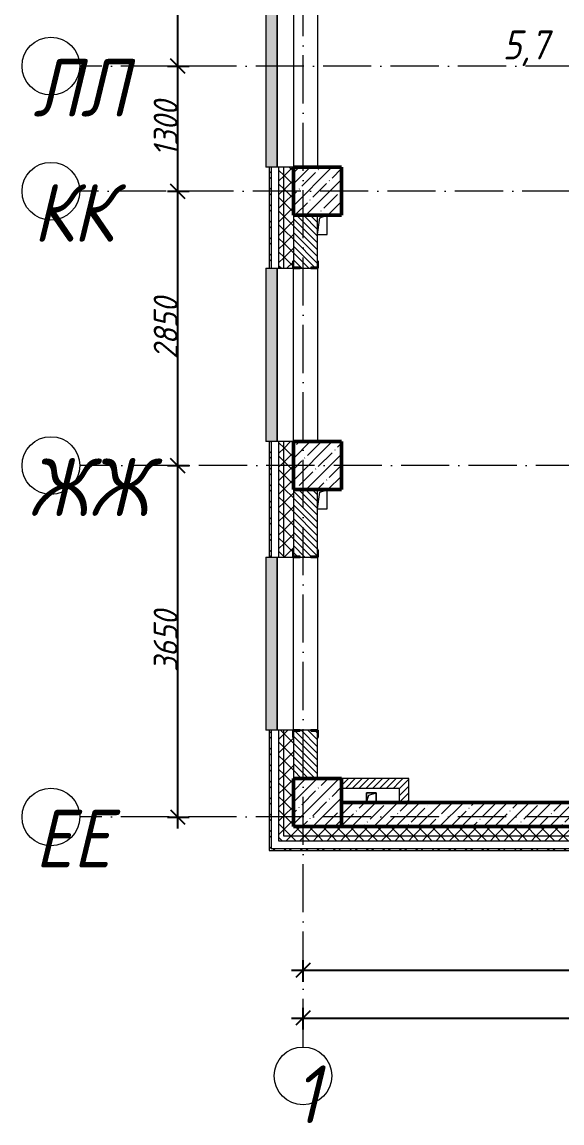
# Model space of a CAD drawing. Header units: millimetres. Extents: x -606178 to 312196, y -19338 to 632709.
# Drawn here: x -431100 to -425491, y 503897 to 515333 of the extents above; entities that cross this region are included whole.
import ezdxf

# ---------------------------------------------------------------- set-up
doc = ezdxf.new("R2010")
doc.units = ezdxf.units.MM
doc.linetypes.add('50_200_ШТРИХ_1Т_ш5_п1_п1_', pattern=[700, 500, -100, 0, -100])
for name, color, linetype, lineweight in [('A-____-____-DIMS', 7, 'Continuous', 9), ('A-FLOR-____-OTLN', 7, 'Continuous', 9), ('A-GENM-____-MCUT', 7, 'Continuous', 25), ('A-GENM-____-OTLN', 7, 'Continuous', 9), ('A-GENM-____-OTLN-1', 7, 'Continuous', 25), ('A-GLAZ-____-OTLN', 7, 'Continuous', 9), ('A-WALL-____-MCUT', 7, 'Continuous', 13), ('A-WALL-____-MCUT-1', 7, 'Continuous', 9), ('A-WALL-____-MCUT-2', 7, 'Continuous', 50), ('A-WALL-____-OTLN', 7, 'Continuous', 9), ('A-WALL-____-PATT-1', 7, 'Continuous', 9), ('A-WALL-FNSH-MCUT-1', 7, 'Continuous', 9), ('S-COLS-____-MCUT', 7, 'Continuous', 50), ('S-COLS-____-OTLN', 7, 'Continuous', 9), ('S-GRID-____-IDEN', 7, 'Continuous', 9), ('S-GRID-____-OTLN-1', 7, '50_200_ШТРИХ_1Т_ш5_п1_п1_', 9)]:
    doc.layers.add(name, color=color, linetype=linetype, lineweight=lineweight)
doc.layers.add('A-AREA-IDEN-1', color=7, linetype='Continuous', lineweight=9, true_color=0x000000)
doc.layers.add('A-GLAZ-____-OTLN-1', color=7, linetype='Continuous', lineweight=9, true_color=0xc0c0c0)
doc.styles.add('ISOCPEUR_I', font='isocpeui.ttf', dxfattribs={"width": 0.9, "height": 2.5})
doc.styles.add('ISOCPEUR_I_9', font='isocpeui.ttf', dxfattribs={"width": 0.9, "height": 250})
doc.dimstyles.new('ISO-2_5_0_9К_БОЛЬШОЙ_ОСИ', dxfattribs={"dimscale": 304.8, "dimtxt": 248.995294, "dimasz": 0.492126, "dimexe": 0.393701, "dimexo": 0, "dimgap": 0, "dimtad": 1, "dimdec": 0, "dimzin": 0, "dimdsep": 46, "dimtxsty": 'ISOCPEUR_I_9', "dimblk1": 'OBLIQUE', "dimblk2": 'OBLIQUE', "dimsah": 1, "dimcen": 0.09, "dimdle": 0.393701, "dimazin": 0, "dimtfac": 1, "dimtdec": 4, "dimtix": 1, "dimtmove": 0, "dimatfit": 3, "dimfxl": 1, "dimtvp": 1, "dimtolj": 1, "dimtzin": 0, "dimarcsym": 2})
pattern_1 = [(135, (-425830.77, 451794.26), (-35.35534, -35.35534), [])]
pattern_2 = [(45, (-425830.77, 451794.26), (-35.35534, 35.35534), [])]
pattern_3 = [(45, (-425830.77, 451794.26), (-70.71068, 70.71068), []), (135, (-425830.77, 451794.26), (-70.71068, -70.71068), [])]
pattern_4 = [(45, (-425830.77, 451794.26), (-85.53659, 85.53659), []), (45, (-425773.75, 451794.26), (-85.53659, 85.53659), [])]

# ---------------------------------------------------------------- blocks, each defined once
blk = doc.blocks.new('BSC_Колонна _Прямоугольная - 500х500-V26-АР1_План отверстий 1 этажа в осях 1-64_Ю-ЯЯ')
at = {"layer": 'S-COLS-____-OTLN'}
h = blk.add_hatch(dxfattribs=at)
h.set_pattern_fill('FP_32', color=256, style=0, pattern_type=2)
h.set_pattern_definition([(45, (2200, -55431.04), (-114.04925, 114.04925), []), (45, (2314.05, -55431.04), (-114.04925, 114.04925), [201.613, -40.323, 3.353, -36.97])])
h.paths.add_polyline_path([(-250, -250), (250, -250), (250, 250), (-250, 250), (-250, 178)], flags=0)
at = {"layer": 'S-COLS-____-MCUT'}
for p, q in [((250, 250), (-250, 250)), ((-250, 250), (-250, -250)), ((250, -250), (250, 250)), ((-250, -250), (250, -250))]:
    blk.add_line(p, q, dxfattribs=at)
blk = doc.blocks.new('BSC_Колонна _Прямоугольная - 500х500-V29-АР1_План отверстий 1 этажа в осях 1-64_Ю-ЯЯ')
at = {"layer": 'S-COLS-____-OTLN'}
h = blk.add_hatch(dxfattribs=at)
h.set_pattern_fill('FP_35', color=256, style=0, pattern_type=2)
h.set_pattern_definition([(45, (2200, -61781.04), (-114.04925, 114.04925), []), (45, (2314.05, -61781.04), (-114.04925, 114.04925), [201.613, -40.323, 3.353, -36.97])])
h.paths.add_polyline_path([(-250, -250), (250, -250), (250, 250), (-250, 250)], flags=0)
at = {"layer": 'S-COLS-____-MCUT'}
for p, q in [((250, 250), (-250, 250)), ((-250, 250), (-250, -250)), ((250, -250), (250, 250)), ((-250, -250), (250, -250))]:
    blk.add_line(p, q, dxfattribs=at)
blk = doc.blocks.new('BSC_Колонна _Прямоугольная - 500х500-V62-АР1_План отверстий 1 этажа в осях 1-64_Ю-ЯЯ')
at = {"layer": 'S-COLS-____-OTLN'}
h = blk.add_hatch(dxfattribs=at)
h.set_pattern_fill('FP_70', color=256, style=0, pattern_type=2)
h.set_pattern_definition([(45, (2200, -58931.04), (-114.04925, 114.04925), []), (45, (2314.05, -58931.04), (-114.04925, 114.04925), [201.613, -40.323, 3.353, -36.97])])
h.paths.add_polyline_path([(-250, -250), (250, -250), (250, 250), (-250, 250), (-250, -93)], flags=0)
at = {"layer": 'S-COLS-____-MCUT'}
for p, q in [((250, 250), (-250, 250)), ((-250, 250), (-250, -250)), ((250, -250), (250, 250)), ((-250, -250), (250, -250))]:
    blk.add_line(p, q, dxfattribs=at)
blk = doc.blocks.new('Фахверк_СКБ_Уголок - 250_2700-27497298-АР1_План отверстий 1 этажа в осях 1-64_Ю-ЯЯ')
at = {"layer": 'A-GENM-____-MCUT'}
for p, q in [((200, 181), (125, 181)), ((125, 181), (125, 106)), ((131, 106), (131, 175)), ((131, 175), (200, 175)), ((200, 175), (200, 181)), ((125, 106), (131, 106)), ((131, -6), (125, -6)), ((125, -6), (125, -81)), ((125, -81), (200, -81)), ((131, -75), (131, -6)), ((200, -75), (131, -75)), ((200, -81), (200, -75))]:
    blk.add_line(p, q, dxfattribs=at)
blk = doc.blocks.new('AR_Отверстие прямоугольное _в плите_ - AR_Отверстие прямоугольное _в плите_-V200-АР1_План отверстий 1 этажа в осях 1-64_Ю-ЯЯ')
at = {"layer": 'A-GENM-____-OTLN'}
for p, q in [((50, 50), (-50, 50)), ((-50, 50), (-50, -50)), ((-50, -50), (-25, 25)), ((-25, 25), (50, 50)), ((50, -50), (50, 50))]:
    blk.add_line(p, q, dxfattribs=at)
blk = doc.blocks.new('AR_Отверстие прямоугольное _в плите_ - AR_Отверстие прямоугольное _в плите_-V212-АР1_План отверстий 1 этажа в осях 1-64_Ю-ЯЯ')
at = {"layer": 'A-GENM-____-OTLN'}
for p, q in [((50, 100), (-50, 100)), ((-50, -100), (-25, 75)), ((-25, 75), (50, 100)), ((50, -100), (50, 100)), ((-50, -100), (50, -100))]:
    blk.add_line(p, q, dxfattribs=at)
blk = doc.blocks.new('Отлив_СКБ - Отлив витража_120_НВФ-31885689-АР1_План отверстий 1 этажа в осях 1-64_Ю-ЯЯ')
at = {"layer": 'A-GLAZ-____-OTLN-1'}
for points in [[(1800, 2), (1800, 120), (0, 120), (0, 2), (750, 2)], [(1800, 0), (1800, 2), (0, 2), (0, 0), (750, 0)]]:
    blk.add_hatch(color=256, dxfattribs=at).paths.add_polyline_path(points, flags=0)
at = {"layer": 'A-GLAZ-____-OTLN'}
for p, q in [((0, 83), (0, 120)), ((1800, 120), (0, 120)), ((1800, 120), (1800, 83)), ((0, 2), (1800, 2)), ((1800, 0), (0, 0))]:
    blk.add_line(p, q, dxfattribs=at)
blk = doc.blocks.new('Ось сетки - Круг_Ø6_00__ISO-2_5_0_9K_-25732049-АР1_План отверстий 1 этажа в осях 1-64_Ю-ЯЯ')
at = {"layer": 'S-GRID-____-IDEN'}
blk.add_circle((0, 0), 3, dxfattribs=at)
blk = doc.blocks.new('_Oblique')
at = {"color": 0, "linetype": 'ByBlock', "lineweight": -2}
blk.add_line((-0.5, -0.5), (0.5, 0.5), dxfattribs=at)
blk = doc.blocks.new('*D4411')
at = {"layer": 'A-____-____-DIMS', "color": 0, "lineweight": -2, "transparency": 16777216}
for p, q in [((-428181, 505589), (-428181, 505363)), ((-420381, 505589), (-420381, 505363)), ((-428301, 505483), (-420261, 505483))]:
    blk.add_line(p, q, dxfattribs=at)
at = {"layer": 'Defpoints', "color": 0, "transparency": 16777216}
for p in [(-428181, 505589), (-420381, 505589), (-420381, 505483)]:
    blk.add_point(p, dxfattribs=at)
at = {"layer": 'A-____-____-DIMS', "color": 0, "lineweight": -2, "transparency": 16777216, "xscale": 150, "yscale": 150, "zscale": 150, "rotation": 180}
blk.add_blockref('_Oblique', (-428181, 505483), dxfattribs=at)
at = {"layer": 'A-____-____-DIMS', "color": 0, "lineweight": -2, "transparency": 16777216, "xscale": 150, "yscale": 150, "zscale": 150}
blk.add_blockref('_Oblique', (-420381, 505483), dxfattribs=at)
at = {"layer": 'A-____-____-DIMS', "color": 0, "transparency": 16777216, "insert": (-424281, 505609), "char_height": 250, "width": 758.48, "attachment_point": 5, "style": 'ISOCPEUR_I_9'}
blk.add_mtext('\\A1;7800', dxfattribs=at)
blk = doc.blocks.new('*D4345')
at = {"layer": 'A-____-____-DIMS', "color": 0, "lineweight": -2, "transparency": 16777216}
for p, q in [((-429482, 506955), (-429482, 510845)), ((-429588, 510725), (-429362, 510725)), ((-429588, 507075), (-429362, 507075))]:
    blk.add_line(p, q, dxfattribs=at)
at = {"layer": 'Defpoints', "color": 0, "transparency": 16777216}
for p in [(-429588, 510725), (-429482, 510725), (-429588, 507075)]:
    blk.add_point(p, dxfattribs=at)
at = {"layer": 'A-____-____-DIMS', "color": 0, "lineweight": -2, "transparency": 16777216, "xscale": 150, "yscale": 150, "zscale": 150}
for p, rotation in [((-429482, 510725), 90), ((-429482, 507075), 270)]:
    blk.add_blockref('_Oblique', p, dxfattribs=dict(at, rotation=rotation))
at = {"layer": 'A-____-____-DIMS', "color": 0, "transparency": 16777216, "insert": (-429607, 508900), "char_height": 250, "width": 758.48, "attachment_point": 5, "rotation": 90, "style": 'ISOCPEUR_I_9'}
blk.add_mtext('\\A1;3650', dxfattribs=at)
blk = doc.blocks.new('*D4346')
at = {"layer": 'A-____-____-DIMS', "color": 0, "lineweight": -2, "transparency": 16777216}
for p, q in [((-429482, 510605), (-429482, 513695)), ((-429588, 513575), (-429362, 513575)), ((-429588, 510725), (-429362, 510725))]:
    blk.add_line(p, q, dxfattribs=at)
at = {"layer": 'Defpoints', "color": 0, "transparency": 16777216}
for p in [(-429588, 513575), (-429482, 513575), (-429588, 510725)]:
    blk.add_point(p, dxfattribs=at)
at = {"layer": 'A-____-____-DIMS', "color": 0, "lineweight": -2, "transparency": 16777216, "xscale": 150, "yscale": 150, "zscale": 150}
for p, rotation in [((-429482, 513575), 90), ((-429482, 510725), 270)]:
    blk.add_blockref('_Oblique', p, dxfattribs=dict(at, rotation=rotation))
at = {"layer": 'A-____-____-DIMS', "color": 0, "transparency": 16777216, "insert": (-429607, 512150), "char_height": 250, "width": 758.48, "attachment_point": 5, "rotation": 90, "style": 'ISOCPEUR_I_9'}
blk.add_mtext('\\A1;2850', dxfattribs=at)
blk = doc.blocks.new('*D4347')
at = {"layer": 'A-____-____-DIMS', "color": 0, "lineweight": -2, "transparency": 16777216}
for p, q in [((-429482, 513455), (-429482, 514995)), ((-429588, 514875), (-429362, 514875)), ((-429588, 513575), (-429362, 513575))]:
    blk.add_line(p, q, dxfattribs=at)
at = {"layer": 'Defpoints', "color": 0, "transparency": 16777216}
for p in [(-429588, 514875), (-429482, 514875), (-429588, 513575)]:
    blk.add_point(p, dxfattribs=at)
at = {"layer": 'A-____-____-DIMS', "color": 0, "lineweight": -2, "transparency": 16777216, "xscale": 150, "yscale": 150, "zscale": 150}
for p, rotation in [((-429482, 514875), 90), ((-429482, 513575), 270)]:
    blk.add_blockref('_Oblique', p, dxfattribs=dict(at, rotation=rotation))
at = {"layer": 'A-____-____-DIMS', "color": 0, "transparency": 16777216, "insert": (-429607, 514225), "char_height": 250, "width": 701.02, "attachment_point": 5, "rotation": 90, "style": 'ISOCPEUR_I_9'}
blk.add_mtext('\\A1;1300', dxfattribs=at)
blk = doc.blocks.new('*D4348')
at = {"layer": 'A-____-____-DIMS', "color": 0, "lineweight": -2, "transparency": 16777216}
for p, q in [((-429482, 514755), (-429482, 519495)), ((-429588, 519375), (-429362, 519375)), ((-429588, 514875), (-429362, 514875))]:
    blk.add_line(p, q, dxfattribs=at)
at = {"layer": 'Defpoints', "color": 0, "transparency": 16777216}
for p in [(-429588, 519375), (-429482, 519375), (-429588, 514875)]:
    blk.add_point(p, dxfattribs=at)
at = {"layer": 'A-____-____-DIMS', "color": 0, "lineweight": -2, "transparency": 16777216, "xscale": 150, "yscale": 150, "zscale": 150}
for p, rotation in [((-429482, 519375), 90), ((-429482, 514875), 270)]:
    blk.add_blockref('_Oblique', p, dxfattribs=dict(at, rotation=rotation))
at = {"layer": 'A-____-____-DIMS', "color": 0, "transparency": 16777216, "insert": (-429607, 517125), "char_height": 250, "width": 781.46, "attachment_point": 5, "rotation": 90, "style": 'ISOCPEUR_I_9'}
blk.add_mtext('\\A1;4500', dxfattribs=at)
blk = doc.blocks.new('*D4410')
at = {"layer": 'A-____-____-DIMS', "color": 0, "lineweight": -2, "transparency": 16777216}
for p, q in [((-428181, 505092), (-428181, 504866)), ((-354781, 505092), (-354781, 504866)), ((-428301, 504986), (-354661, 504986))]:
    blk.add_line(p, q, dxfattribs=at)
at = {"layer": 'Defpoints', "color": 0, "transparency": 16777216}
for p in [(-428181, 505092), (-354781, 505092), (-354781, 504986)]:
    blk.add_point(p, dxfattribs=at)
at = {"layer": 'A-____-____-DIMS', "color": 0, "lineweight": -2, "transparency": 16777216, "xscale": 150, "yscale": 150, "zscale": 150, "rotation": 180}
blk.add_blockref('_Oblique', (-428181, 504986), dxfattribs=at)
at = {"layer": 'A-____-____-DIMS', "color": 0, "lineweight": -2, "transparency": 16777216, "xscale": 150, "yscale": 150, "zscale": 150}
blk.add_blockref('_Oblique', (-354781, 504986), dxfattribs=at)
at = {"layer": 'A-____-____-DIMS', "color": 0, "transparency": 16777216, "insert": (-391481, 505113), "char_height": 250, "width": 971.08, "attachment_point": 5, "style": 'ISOCPEUR_I_9'}
blk.add_mtext('\\A1;73400', dxfattribs=at)

msp = doc.modelspace()

# ---------------------------------------------------------------- hatches: boundary and pattern name
at = {"layer": 'A-WALL-____-PATT-1'}
h = msp.add_hatch(dxfattribs=at)
h.set_pattern_fill('FP_3', color=256, style=0, pattern_type=2)
h.set_pattern_definition(pattern_4)
h.paths.add_polyline_path([(-428530.7712, 506725.3011), (-428510.7712, 506725.3011), (-428510.7712, 507975.3011), (-428530.7712, 507975.3011), (-428530.7712, 507403.632)], flags=0)
h.paths.add_polyline_path([(-428530.7712, 509775.3011), (-428510.7712, 509775.3011), (-428510.7712, 510975.3011), (-428530.7712, 510975.3011), (-428530.7712, 510632.6022)], flags=0)
h.paths.add_polyline_path([(-428510.7712, 512775.3011), (-428510.7712, 513825.3011), (-428530.7712, 513825.3011), (-428530.7712, 512775.3011)], flags=0)
h.paths.add_polyline_path([(-428510.7712, 515625.3011), (-428510.7712, 516775.3011), (-428530.7712, 516775.3011), (-428530.7712, 515625.3011)], flags=0)
h.paths.add_polyline_path([(-428530.7712, 518575.3011), (-428510.7712, 518575.3011), (-428510.7712, 519725.3011), (-428530.7712, 519725.3011), (-428530.7712, 518705.0277)], flags=0)
h = msp.add_hatch(dxfattribs=at)
h.set_pattern_fill('FP_1', color=256, style=0, pattern_type=2)
h.set_pattern_definition(pattern_3)
h.paths.add_polyline_path([(-428430.7712, 506825.3011), (-428380.7712, 506825.3011), (-428380.7712, 507975.3011), (-428430.7712, 507975.3011), (-428430.7712, 507403.632)], flags=0)
h.paths.add_polyline_path([(-428430.7712, 509775.3011), (-428380.7712, 509775.3011), (-428380.7712, 510975.3011), (-428430.7712, 510975.3011), (-428430.7712, 510632.6022)], flags=0)
h.paths.add_polyline_path([(-428430.7712, 512775.3011), (-428380.7712, 512775.3011), (-428380.7712, 513825.3011), (-428430.7712, 513825.3011), (-428430.7712, 513054.3298)], flags=0)
h.paths.add_polyline_path([(-428380.7712, 515625.3011), (-428380.7712, 516775.3011), (-428430.7712, 516775.3011), (-428430.7712, 515625.3011)], flags=0)
h.paths.add_polyline_path([(-428380.7712, 518575.3011), (-428380.7712, 519475.3011), (-428430.7712, 519475.3011), (-428430.7712, 518575.3011)], flags=0)
h = msp.add_hatch(dxfattribs=at)
h.set_pattern_fill('FP_1', color=256, style=0, pattern_type=2)
h.set_pattern_definition(pattern_3)
h.paths.add_polyline_path([(-428380.7712, 506875.3011), (-428280.7712, 506875.3011), (-428280.7712, 507900.3011), (-428286.7712, 507900.3011), (-428286.7712, 507975.3011), (-428380.7712, 507975.3011), (-428380.7712, 507403.632)], flags=0)
h.paths.add_polyline_path([(-428286.7712, 509775.3011), (-428286.7712, 509850.3011), (-428280.7712, 509850.3011), (-428280.7712, 510975.3011), (-428380.7712, 510975.3011), (-428380.7712, 509775.3011)], flags=0)
h.paths.add_polyline_path([(-428286.7712, 512775.3011), (-428286.7712, 512850.3011), (-428280.7712, 512850.3011), (-428280.7712, 513825.3011), (-428380.7712, 513825.3011), (-428380.7712, 512775.3011)], flags=0)
h.paths.add_polyline_path([(-428286.7712, 515625.3011), (-428286.7712, 515700.3011), (-428280.7712, 515700.3011), (-428280.7712, 516700.3011), (-428286.7712, 516700.3011), (-428286.7712, 516775.3011), (-428380.7712, 516775.3011), (-428380.7712, 515625.3011)], flags=0)
h.paths.add_polyline_path([(-428380.7712, 518575.3011), (-428286.7712, 518575.3011), (-428286.7712, 518650.3011), (-428280.7712, 518650.3011), (-428280.7712, 519475.3011), (-428380.7712, 519475.3011), (-428380.7712, 518705.0277)], flags=0)
h = msp.add_hatch(dxfattribs=at)
h.set_pattern_fill('FP_6', color=256, style=0, pattern_type=2)
h.set_pattern_definition(pattern_1)
h.paths.add_polyline_path([(-428099.7712, 512775.3011), (-428099.7712, 512781.3011), (-428030.7712, 512781.3011), (-428030.7712, 513325.3011), (-428280.7712, 513325.3011), (-428280.7712, 512781.3011), (-428211.7712, 512781.3011), (-428211.7712, 512775.3011)], flags=0)
h = msp.add_hatch(dxfattribs=at)
h.set_pattern_fill('FP_6', color=256, style=0, pattern_type=2)
h.set_pattern_definition(pattern_1)
h.paths.add_polyline_path([(-428030.7712, 507475.3011), (-428030.7712, 507969.3011), (-428099.7712, 507969.3011), (-428099.7712, 507975.3011), (-428211.7712, 507975.3011), (-428211.7712, 507969.3011), (-428280.7712, 507969.3011), (-428280.7712, 507475.3011), (-428099.7712, 507475.3011)], flags=0)
h.paths.add_polyline_path([(-428099.7712, 509775.3011), (-428099.7712, 509781.3011), (-428030.7712, 509781.3011), (-428030.7712, 510475.3011), (-428280.7712, 510475.3011), (-428280.7712, 509781.3011), (-428211.7712, 509781.3011), (-428211.7712, 509775.3011)], flags=0)
h = msp.add_hatch(dxfattribs=at)
h.set_pattern_fill('FP_5', color=256, style=0, pattern_type=2)
h.set_pattern_definition(pattern_2)
h.paths.add_polyline_path([(-427180.7712, 507375.3011), (-427180.7712, 507475.3011), (-427780.7712, 507475.3011), (-427780.7712, 507375.3011), (-427613.6806, 507375.3011)], flags=0)
h = msp.add_hatch(dxfattribs=at)
h.set_pattern_fill('FP_5', color=256, style=0, pattern_type=2)
h.set_pattern_definition(pattern_2)
h.paths.add_polyline_path([(-427080.7712, 507225.3011), (-427080.7712, 507475.3011), (-427180.7712, 507475.3011), (-427180.7712, 507225.3011)], flags=0)
h = msp.add_hatch(dxfattribs=at)
h.set_pattern_fill('FP_13', color=256, style=0, pattern_type=2)
h.set_pattern_definition([(45, (-425830.77, 451794.26), (-114.04925, 114.04925), []), (45, (-425716.72, 451794.26), (-114.04925, 114.04925), [201.612, -40.322, 3.353, -36.97])])
h.paths.add_polyline_path([(-420530.7712, 506975.3011), (-420530.7712, 507225.3011), (-427780.7712, 507225.3011), (-427780.7712, 506975.3011), (-422311.1786, 506975.3011)], flags=0)
h = msp.add_hatch(dxfattribs=at)
h.set_pattern_fill('FP_1', color=256, style=0, pattern_type=2)
h.set_pattern_definition(pattern_3)
h.paths.add_polyline_path([(-381405.7712, 506875.3011), (-380615.7712, 506875.3011), (-380615.7712, 506975.3011), (-381405.7712, 506975.3011), (-381405.7712, 506969.3011), (-381480.7712, 506969.3011), (-381480.7712, 506875.3011)], flags=0)
h.paths.add_polyline_path([(-383426.1639, 506875.3011), (-383280.7712, 506875.3011), (-383280.7712, 506969.3011), (-383355.7712, 506969.3011), (-383355.7712, 506975.3011), (-384405.7712, 506975.3011), (-384405.7712, 506969.3011), (-384480.7712, 506969.3011), (-384480.7712, 506875.3011)], flags=0)
h.paths.add_polyline_path([(-386280.7712, 506875.3011), (-386280.7712, 506969.3011), (-386355.7712, 506969.3011), (-386355.7712, 506975.3011), (-387405.7712, 506975.3011), (-387405.7712, 506969.3011), (-387480.7712, 506969.3011), (-387480.7712, 506875.3011), (-386961.1652, 506875.3011)], flags=0)
h.paths.add_polyline_path([(-390130.7712, 506875.3011), (-389280.7712, 506875.3011), (-389280.7712, 506969.3011), (-389355.7712, 506969.3011), (-389355.7712, 506975.3011), (-390405.7712, 506975.3011), (-390405.7712, 506969.3011), (-390480.7712, 506969.3011), (-390480.7712, 506875.3011), (-390405.7712, 506875.3011)], flags=0)
h.paths.add_polyline_path([(-392280.7712, 506875.3011), (-392280.7712, 506969.3011), (-392355.7712, 506969.3011), (-392355.7712, 506975.3011), (-393405.7712, 506975.3011), (-393405.7712, 506969.3011), (-393480.7712, 506969.3011), (-393480.7712, 506875.3011), (-392286.7712, 506875.3011)], flags=0)
h.paths.add_polyline_path([(-395280.7712, 506875.3011), (-395280.7712, 506969.3011), (-395355.7712, 506969.3011), (-395355.7712, 506975.3011), (-396405.7712, 506975.3011), (-396405.7712, 506969.3011), (-396480.7712, 506969.3011), (-396480.7712, 506875.3011), (-395798.6686, 506875.3011)], flags=0)
h.paths.add_polyline_path([(-399333.6699, 506875.3011), (-398280.7712, 506875.3011), (-398280.7712, 506969.3011), (-398355.7712, 506969.3011), (-398355.7712, 506975.3011), (-399405.7712, 506975.3011), (-399405.7712, 506969.3011), (-399480.7712, 506969.3011), (-399480.7712, 506875.3011)], flags=0)
h.paths.add_polyline_path([(-401280.7712, 506875.3011), (-401280.7712, 506969.3011), (-401355.7712, 506969.3011), (-401355.7712, 506975.3011), (-402405.7712, 506975.3011), (-402405.7712, 506969.3011), (-402480.7712, 506969.3011), (-402480.7712, 506875.3011), (-401984.9209, 506875.3011)], flags=0)
h.paths.add_polyline_path([(-405480.7712, 506875.3011), (-404280.7712, 506875.3011), (-404280.7712, 506969.3011), (-404355.7712, 506969.3011), (-404355.7712, 506975.3011), (-405405.7712, 506975.3011), (-405405.7712, 506969.3011), (-405480.7712, 506969.3011)], flags=0)
h.paths.add_polyline_path([(-407630.7712, 506875.3011), (-407280.7712, 506875.3011), (-407280.7712, 506969.3011), (-407355.7712, 506969.3011), (-407355.7712, 506975.3011), (-408405.7712, 506975.3011), (-408405.7712, 506969.3011), (-408480.7712, 506969.3011), (-408480.7712, 506875.3011), (-408130.7712, 506875.3011)], flags=0)
h.paths.add_polyline_path([(-409938.6739, 506875.3011), (-409480.7712, 506875.3011), (-409480.7712, 506969.3011), (-409555.7712, 506969.3011), (-409555.7712, 506975.3011), (-416180.7712, 506975.3011), (-416180.7712, 506875.3011), (-411706.1746, 506875.3011)], flags=0)
h.paths.add_polyline_path([(-417580.7712, 506875.3011), (-417580.7712, 506975.3011), (-418180.7712, 506975.3011), (-418180.7712, 506875.3011)], flags=0)
h.paths.add_polyline_path([(-420280.7712, 506875.3011), (-420280.7712, 506975.3011), (-428280.7712, 506975.3011), (-428280.7712, 506875.3011), (-422311.1786, 506875.3011)], flags=0)
h = msp.add_hatch(dxfattribs=at)
h.set_pattern_fill('FP_1', color=256, style=0, pattern_type=2)
h.set_pattern_definition(pattern_3)
h.paths.add_polyline_path([(-380615.7712, 506825.3011), (-380615.7712, 506875.3011), (-381480.7712, 506875.3011), (-381480.7712, 506825.3011), (-380774.9129, 506825.3011)], flags=0)
h.paths.add_polyline_path([(-383426.1639, 506825.3011), (-383280.7712, 506825.3011), (-383280.7712, 506875.3011), (-384480.7712, 506875.3011), (-384480.7712, 506825.3011)], flags=0)
h.paths.add_polyline_path([(-386280.7712, 506825.3011), (-386280.7712, 506875.3011), (-387480.7712, 506875.3011), (-387480.7712, 506825.3011), (-386961.1652, 506825.3011)], flags=0)
h.paths.add_polyline_path([(-389280.7712, 506825.3011), (-389280.7712, 506875.3011), (-390480.7712, 506875.3011), (-390480.7712, 506825.3011), (-389612.4162, 506825.3011)], flags=0)
h.paths.add_polyline_path([(-392280.7712, 506825.3011), (-392280.7712, 506875.3011), (-393480.7712, 506875.3011), (-393480.7712, 506825.3011), (-393147.4176, 506825.3011)], flags=0)
h.paths.add_polyline_path([(-398449.9196, 506825.3011), (-398280.7712, 506825.3011), (-398280.7712, 506875.3011), (-399480.7712, 506875.3011), (-399480.7712, 506825.3011), (-398891.7947, 506825.3011)], flags=0)
h.paths.add_polyline_path([(-396480.7712, 506825.3011), (-395280.7712, 506825.3011), (-395280.7712, 506875.3011), (-396480.7712, 506875.3011)], flags=0)
h.paths.add_polyline_path([(-402480.7712, 506825.3011), (-401280.7712, 506825.3011), (-401280.7712, 506875.3011), (-402480.7712, 506875.3011)], flags=0)
h.paths.add_polyline_path([(-405480.7712, 506825.3011), (-404280.7712, 506825.3011), (-404280.7712, 506875.3011), (-405480.7712, 506875.3011)], flags=0)
h.paths.add_polyline_path([(-408480.7712, 506825.3011), (-407280.7712, 506825.3011), (-407280.7712, 506875.3011), (-408480.7712, 506875.3011)], flags=0)
h.paths.add_polyline_path([(-409938.6739, 506825.3011), (-409480.7712, 506825.3011), (-409480.7712, 506875.3011), (-416180.7712, 506875.3011), (-416180.7712, 506825.3011), (-411706.1746, 506825.3011)], flags=0)
h.paths.add_polyline_path([(-417580.7712, 506825.3011), (-417580.7712, 506875.3011), (-418180.7712, 506875.3011), (-418180.7712, 506825.3011)], flags=0)
h.paths.add_polyline_path([(-420280.7712, 506825.3011), (-420280.7712, 506875.3011), (-428380.7712, 506875.3011), (-428380.7712, 506825.3011), (-422311.1786, 506825.3011)], flags=0)
h = msp.add_hatch(dxfattribs=at)
h.set_pattern_fill('FP_3', color=256, style=0, pattern_type=2)
h.set_pattern_definition(pattern_4)
h.paths.add_polyline_path([(-380774.9129, 506725.3011), (-380615.7712, 506725.3011), (-380615.7712, 506745.3011), (-381480.7712, 506745.3011), (-381480.7712, 506725.3011)], flags=0)
h.paths.add_polyline_path([(-383426.1639, 506725.3011), (-383280.7712, 506725.3011), (-383280.7712, 506745.3011), (-384480.7712, 506745.3011), (-384480.7712, 506725.3011)], flags=0)
h.paths.add_polyline_path([(-386961.1652, 506725.3011), (-386280.7712, 506725.3011), (-386280.7712, 506745.3011), (-387480.7712, 506745.3011), (-387480.7712, 506725.3011)], flags=0)
h.paths.add_polyline_path([(-389612.4162, 506725.3011), (-389280.7712, 506725.3011), (-389280.7712, 506745.3011), (-390480.7712, 506745.3011), (-390480.7712, 506725.3011), (-390054.2914, 506725.3011)], flags=0)
h.paths.add_polyline_path([(-392280.7712, 506725.3011), (-392280.7712, 506745.3011), (-393480.7712, 506745.3011), (-393480.7712, 506725.3011), (-393147.4176, 506725.3011)], flags=0)
h.paths.add_polyline_path([(-395798.6686, 506725.3011), (-395280.7712, 506725.3011), (-395280.7712, 506745.3011), (-396480.7712, 506745.3011), (-396480.7712, 506725.3011)], flags=0)
h.paths.add_polyline_path([(-398449.9196, 506725.3011), (-398280.7712, 506725.3011), (-398280.7712, 506745.3011), (-399480.7712, 506745.3011), (-399480.7712, 506725.3011), (-398891.7947, 506725.3011)], flags=0)
h.paths.add_polyline_path([(-402480.7712, 506725.3011), (-401280.7712, 506725.3011), (-401280.7712, 506745.3011), (-402480.7712, 506745.3011)], flags=0)
h.paths.add_polyline_path([(-404636.1719, 506725.3011), (-404280.7712, 506725.3011), (-404280.7712, 506745.3011), (-405480.7712, 506745.3011), (-405480.7712, 506725.3011)], flags=0)
h.paths.add_polyline_path([(-407280.7712, 506725.3011), (-407280.7712, 506745.3011), (-408480.7712, 506745.3011), (-408480.7712, 506725.3011), (-407287.4229, 506725.3011)], flags=0)
h.paths.add_polyline_path([(-409938.6739, 506725.3011), (-409480.7712, 506725.3011), (-409480.7712, 506745.3011), (-416180.7712, 506745.3011), (-416180.7712, 506725.3011), (-411706.1746, 506725.3011)], flags=0)
h.paths.add_polyline_path([(-418180.7712, 506725.3011), (-417580.7712, 506725.3011), (-417580.7712, 506745.3011), (-418180.7712, 506745.3011)], flags=0)
h.paths.add_polyline_path([(-420280.7712, 506725.3011), (-420280.7712, 506745.3011), (-428510.7712, 506745.3011), (-428510.7712, 506725.3011), (-422311.1786, 506725.3011)], flags=0)

# ---------------------------------------------------------------- linework, layer by layer
at = {"layer": 'A-FLOR-____-OTLN'}
for p, q in [((-427520.7712, 507325.3011), (-427420.7712, 507325.3011)), ((-427520.7712, 507225.3011), (-427520.7712, 507325.3011)), ((-427420.7712, 507325.3011), (-427420.7712, 507225.3011))]:
    msp.add_line(p, q, dxfattribs=at)
at = {"layer": 'A-WALL-____-MCUT'}
for p, q in [((-428280.7712, 513825.3011), (-428510.7712, 513825.3011)), ((-428510.7712, 513825.3011), (-428510.7712, 512775.3011)), ((-428030.7712, 512850.3011), (-428030.7712, 513325.3011)), ((-428510.7712, 512775.3011), (-428286.7712, 512775.3011)), ((-428211.7712, 512775.3011), (-428099.7712, 512775.3011)), ((-428280.7712, 510975.3011), (-428510.7712, 510975.3011)), ((-428510.7712, 510975.3011), (-428510.7712, 509775.3011)), ((-428030.7712, 509850.3011), (-428030.7712, 510475.3011)), ((-428510.7712, 509775.3011), (-428286.7712, 509775.3011)), ((-428211.7712, 509775.3011), (-428099.7712, 509775.3011)), ((-428286.7712, 507975.3011), (-428510.7712, 507975.3011)), ((-428510.7712, 507975.3011), (-428510.7712, 506745.3011)), ((-428099.7712, 507975.3011), (-428211.7712, 507975.3011)), ((-428030.7712, 507475.3011), (-428030.7712, 507900.3011)), ((-420280.7712, 506745.3011), (-428510.7712, 506745.3011))]:
    msp.add_line(p, q, dxfattribs=at)
at = {"layer": 'A-WALL-____-MCUT-1'}
for p, q in [((-428430.7712, 512775.3011), (-428430.7712, 513825.3011)), ((-428380.7712, 512775.3011), (-428380.7712, 513825.3011)), ((-428280.7712, 513325.3011), (-428280.7712, 512850.3011)), ((-428430.7712, 509775.3011), (-428430.7712, 510975.3011)), ((-428380.7712, 509775.3011), (-428380.7712, 510975.3011)), ((-428280.7712, 510475.3011), (-428280.7712, 509850.3011)), ((-428430.7712, 506825.3011), (-428430.7712, 507975.3011)), ((-428380.7712, 506875.3011), (-428380.7712, 507975.3011)), ((-428280.7712, 507900.3011), (-428280.7712, 507475.3011)), ((-420280.7712, 506875.3011), (-428380.7712, 506875.3011)), ((-420280.7712, 506825.3011), (-428430.7712, 506825.3011))]:
    msp.add_line(p, q, dxfattribs=at)
at = {"layer": 'A-WALL-____-MCUT-2'}
for p, q in [((-427780.7712, 507225.3011), (-420280.7712, 507225.3011)), ((-427780.7712, 506975.3011), (-420280.7712, 506975.3011))]:
    msp.add_line(p, q, dxfattribs=at)
at = {"layer": 'A-WALL-____-OTLN'}
for p, q in [((-428280.7712, 515625.3011), (-428280.7712, 513825.3011)), ((-428030.7712, 515625.3011), (-428030.7712, 513825.3011)), ((-428280.7712, 510975.3011), (-428280.7712, 512775.3011)), ((-428030.7712, 512775.3011), (-428030.7712, 510975.3011)), ((-428280.7712, 507975.3011), (-428280.7712, 509775.3011)), ((-428030.7712, 509775.3011), (-428030.7712, 507975.3011))]:
    msp.add_line(p, q, dxfattribs=at)
at = {"layer": 'A-WALL-FNSH-MCUT-1'}
for p, q in [((-428530.7712, 513825.3011), (-428530.7712, 512775.3011)), ((-428510.7712, 513825.3011), (-428530.7712, 513825.3011)), ((-428530.7712, 512775.3011), (-428510.7712, 512775.3011)), ((-428530.7712, 510975.3011), (-428530.7712, 509775.3011)), ((-428510.7712, 510975.3011), (-428530.7712, 510975.3011)), ((-428530.7712, 509775.3011), (-428510.7712, 509775.3011)), ((-428530.7712, 507975.3011), (-428530.7712, 506725.3011)), ((-428510.7712, 507975.3011), (-428530.7712, 507975.3011)), ((-427080.7712, 507475.3011), (-427780.7712, 507475.3011)), ((-427080.7712, 507225.3011), (-427080.7712, 507475.3011)), ((-427780.7712, 507375.3011), (-427180.7712, 507375.3011)), ((-427180.7712, 507375.3011), (-427180.7712, 507225.3011)), ((-428530.7712, 506725.3011), (-420280.7712, 506725.3011))]:
    msp.add_line(p, q, dxfattribs=at)
at = {"layer": 'S-GRID-____-OTLN-1'}
for p, q in [((-428180.7712, 504685.847), (-428180.7712, 542687.1106)), ((-321756.3646, 514875.3011), (-430499.5414, 514875.3011)), ((-414901.3906, 513575.3011), (-430499.5414, 513575.3011)), ((-350350.7307, 510725.3011), (-430499.5414, 510725.3011)), ((-321756.3646, 507075.3011), (-430499.5414, 507075.3011))]:
    msp.add_line(p, q, dxfattribs=at)

# ---------------------------------------------------------------- block references
at = {"layer": 'A-GENM-____-OTLN'}
for name, p in [('AR_Отверстие прямоугольное _в плите_ - AR_Отверстие прямоугольное _в плите_-V212-АР1_План отверстий 1 этажа в осях 1-64_Ю-ЯЯ', (-427980.7712, 513224.9536)), ('AR_Отверстие прямоугольное _в плите_ - AR_Отверстие прямоугольное _в плите_-V212-АР1_План отверстий 1 этажа в осях 1-64_Ю-ЯЯ', (-427980.7712, 510374.9536)), ('AR_Отверстие прямоугольное _в плите_ - AR_Отверстие прямоугольное _в плите_-V200-АР1_План отверстий 1 этажа в осях 1-64_Ю-ЯЯ', (-427470.7712, 507275.3011))]:
    msp.add_blockref(name, p, dxfattribs=at)
at = {"layer": 'A-GENM-____-OTLN-1'}
for p, rotation in [((-428105.7712, 512650.3011), 89.99999999999991), ((-428105.7712, 509650.3011), 89.99999999999991), ((-428205.7712, 508100.3011), 269.9999999999999)]:
    msp.add_blockref('Фахверк_СКБ_Уголок - 250_2700-27497298-АР1_План отверстий 1 этажа в осях 1-64_Ю-ЯЯ', p, dxfattribs=dict(at, rotation=rotation))
at = {"layer": 'A-GLAZ-____-OTLN', "rotation": 90}
for p in [(-428447.7712, 513825.3011), (-428447.7712, 510975.3011), (-428447.7712, 507975.3011)]:
    msp.add_blockref('Отлив_СКБ - Отлив витража_120_НВФ-31885689-АР1_План отверстий 1 этажа в осях 1-64_Ю-ЯЯ', p, dxfattribs=at)
at = {"layer": 'S-COLS-____-OTLN'}
for name, p in [('BSC_Колонна _Прямоугольная - 500х500-V29-АР1_План отверстий 1 этажа в осях 1-64_Ю-ЯЯ', (-428030.7712, 513575.3011)), ('BSC_Колонна _Прямоугольная - 500х500-V62-АР1_План отверстий 1 этажа в осях 1-64_Ю-ЯЯ', (-428030.7712, 510725.3011)), ('BSC_Колонна _Прямоугольная - 500х500-V26-АР1_План отверстий 1 этажа в осях 1-64_Ю-ЯЯ', (-428030.7712, 507225.3011))]:
    msp.add_blockref(name, p, dxfattribs=at)
at = {"layer": 'S-GRID-____-IDEN', "xscale": 99.99999999999993, "yscale": 99.99999999999993, "zscale": 99.99999999999993, "rotation": 89.9999999999998}
for p in [(-430799.5414, 514875.3011), (-430799.5414, 513575.3011), (-430799.5414, 510725.3011), (-430799.5414, 507075.3011)]:
    msp.add_blockref('Ось сетки - Круг_Ø6_00__ISO-2_5_0_9K_-25732049-АР1_План отверстий 1 этажа в осях 1-64_Ю-ЯЯ', p, dxfattribs=at)
at = {"layer": 'S-GRID-____-IDEN', "xscale": 99.99999999999993, "yscale": 99.99999999999993, "zscale": 99.99999999999993}
msp.add_blockref('Ось сетки - Круг_Ø6_00__ISO-2_5_0_9K_-25732049-АР1_План отверстий 1 этажа в осях 1-64_Ю-ЯЯ', (-428180.7712, 504385.847), dxfattribs=at)

# ---------------------------------------------------------------- texts
at = {"layer": 'A-AREA-IDEN-1', "insert": (-425868.5536, 514874.9236), "char_height": 300, "width": 542, "attachment_point": 8, "line_spacing_factor": 1.139951, "style": 'ISOCPEUR_I'}
msp.add_mtext('\\pxqc,t8.46667,16.93333,25.4,33.86667,42.33333,50.8,59.26667,67.73333,76.2,84.66667,93.13333,101.6,110.06667,118.53333,127,135.46667,143.93333,152.4,160.86667,169.33333,177.8,186.26667,194.73333,203.2,211.66667,220.13333,228.6,237.06667,245.53333,254,262.46667,270.93333;{5,7}', dxfattribs=at)
at = {"layer": 'S-GRID-____-IDEN', "char_height": 600, "attachment_point": 1, "style": 'ISOCPEUR_I_9'}
for s, insert, width in [('ЛЛ', (-430984.6119, 514951.377), 447.341625), ('КК', (-430984.6119, 513651.377), 447.341625), ('ЖЖ', (-431032.3119, 510801.377), 562.784625), ('ЕЕ', (-430966.6119, 507151.377), 404.0505), ('\\fISOCPEUR|b0|i1|c204|p34|;\\W.9;1', (-428278.5995, 504494.6216), 144.30375)]:
    msp.add_mtext(s, dxfattribs=dict(at, insert=insert, width=width))

# ---------------------------------------------------------------- dimensions: what is measured, and where the dimension line sits
at = {"layer": 'A-____-____-DIMS'}
for base, p1, p2, override, picture, middle in [((-429482.1668, 519375.3011), (-429588.2328, 514875.3011), (-429588.2328, 519375.3011), {"dimpost": '<>', "dimfxl": 4500}, '*D4348', (-429607.1668, 517125.3011)), ((-429482.1668, 514875.3011), (-429588.2328, 513575.3011), (-429588.2328, 514875.3011), {"dimpost": '<>', "dimfxl": 1300}, '*D4347', (-429607.1668, 514225.3011)), ((-429482.1668, 513575.3011), (-429588.2328, 510725.3011), (-429588.2328, 513575.3011), {"dimpost": '<>', "dimfxl": 2850}, '*D4346', (-429607.1668, 512150.3011)), ((-429482.1668, 510725.3011), (-429588.2328, 507075.3011), (-429588.2328, 510725.3011), {"dimpost": '<>', "dimfxl": 3650}, '*D4345', (-429607.1668, 508900.3011))]:
    dim = msp.add_linear_dim(base=base, p1=p1, p2=p2, angle=90, dimstyle='ISO-2_5_0_9К_БОЛЬШОЙ_ОСИ', override=override, dxfattribs=at)
    dim.commit()
    dim.dimension.update_dxf_attribs({"geometry": picture, "text_midpoint": middle})
for base, p1, p2, override, picture, middle in [((-420380.7712, 505482.7262), (-428180.7712, 505588.7923), (-420380.7712, 505588.7923), {"dimpost": '<>', "dimfxl": 7800}, '*D4411', (-424280.7712, 505609.3361)), ((-354780.7712, 504985.926), (-428180.7712, 505091.992), (-354780.7712, 505091.992), {"dimpost": '<>', "dimfxl": 73400}, '*D4410', (-391480.7712, 505112.5358))]:
    dim = msp.add_linear_dim(base=base, p1=p1, p2=p2, dimstyle='ISO-2_5_0_9К_БОЛЬШОЙ_ОСИ', override=override, dxfattribs=at)
    dim.commit()
    dim.dimension.update_dxf_attribs({"geometry": picture, "text_midpoint": middle})

doc.saveas('drawing.dxf')
